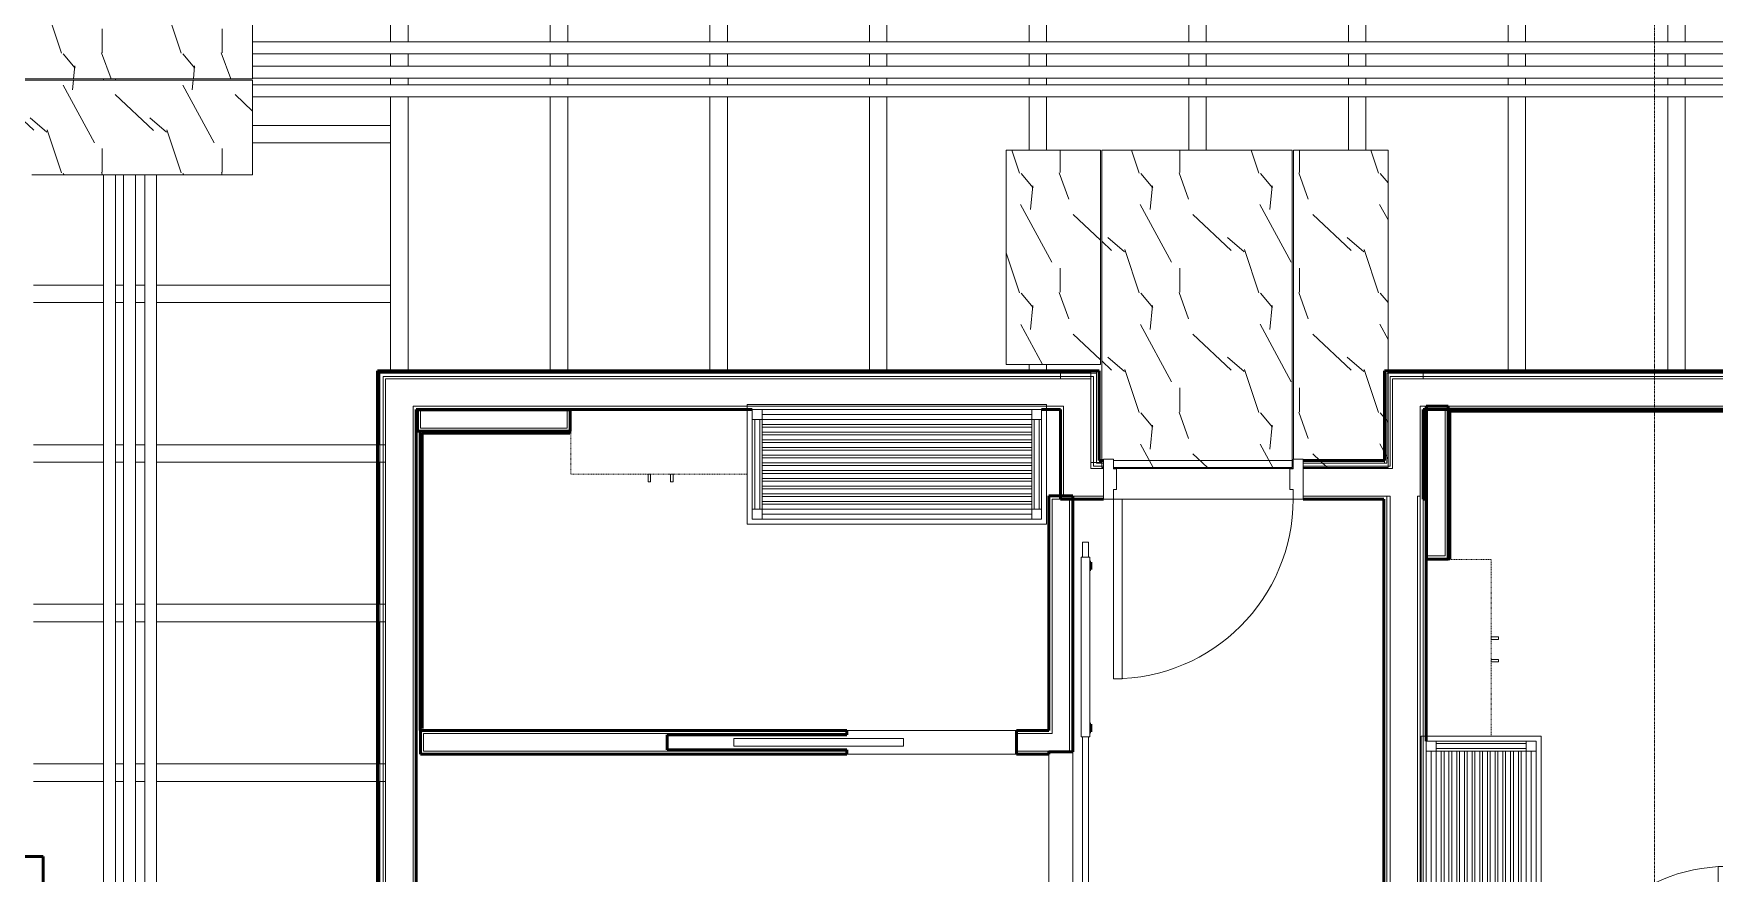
# Model space of a CAD drawing. Header units: inches. Extents: x -4235 to -464, y 9767 to 12359.
# Drawn here: x -3479.2 to -3142.3, y 11547.6 to 11716 of the extents above; entities that cross this region are included whole.
import ezdxf

# ---------------------------------------------------------------- set-up
doc = ezdxf.new("R2010")
doc.units = ezdxf.units.IN
doc.header["$MEASUREMENT"] = 0
doc.linetypes.add('Dash', pattern=[0.25, 0.125, -0.125])
doc.linetypes.add('Grid Line 1_2_', pattern=[0.875, 0.5, -0.125, 0.125, -0.125])
for name, color, linetype, lineweight in [('0-1', 7, 'Continuous', 5), ('0-2', 10, 'Continuous', 9), ('A-CLNG-1', 254, 'Continuous', 9), ('A-CLNG-2', 10, 'Continuous', 9), ('A-CLNG-PATT-1', 253, 'Continuous', 13), ('A-DOOR-1', 10, 'Continuous', 9), ('A-DOOR-2', 50, 'Continuous', 20), ('A-DOOR-4', 7, 'Continuous', 50), ('A-DOOR-FRAM-1', 10, 'Continuous', 9), ('A-DOOR-FRAM-3', 50, 'Continuous', 20), ('A-FLOR-3', 192, 'Continuous', 9), ('A-WALL-1', 7, 'Continuous', 50), ('A-WALL-2', 250, 'Continuous', 13), ('A-WALL-3', 10, 'Continuous', 9), ('A-WALL-4', 254, 'Continuous', 9), ('I-WALL-1', 7, 'Continuous', 50), ('I-WALL-2', 10, 'Continuous', 9), ('I-WALL-3', 254, 'Continuous', 9), ('P-PIPE-1', 10, 'Continuous', 9), ('Q-CASE-1', 254, 'Continuous', 9), ('Q-CASE-2', 10, 'Continuous', 9), ('Q-CASE-3', 254, 'Dash', 9), ('Q-CASE-4', 10, 'Dash', 9), ('S-BEAM', 12, 'Continuous', 9), ('S-GRID-1', 1, 'Grid Line 1_2_', 9)]:
    doc.layers.add(name, color=color, linetype=linetype, lineweight=lineweight)
pattern_1 = [(108.435, (6.24, 0), (-23.9995167, 47.999875), [9.107, -66.787]), (139.399, (3.36, 8.64), (-144.0005735, 119.9994401), [4.425, -216.844]), (136.848, (24, 11.52), (-360.00235884, 335.99803914), [10.527, -515.834]), (109.983, (16.32, 18.72), (-71.99926767, 192.0004429), [5.618, -275.295]), (90, (14.4, 0), (-24, 24), [4.8, -19.2]), (118.443, (14.4, 4.8), (168.000806133, -311.999948405), [13.101, -641.971]), (84.289, (8.16, 16.32), (-24.00143285, -215.9997167), [4.824, -236.373]), (129.806, (8.64, 21.12), (96.0006462, -119.9991583), [3.749, -183.697])]

# ---------------------------------------------------------------- blocks, each defined once
blk = doc.blocks.new('SWING - SINGLE - FLUSH - 2-10 x 6-8 - PRIVACY-3199407-BACKGROUND - RCP - 2ND FLOOR')
at = {"layer": 'A-DOOR-1'}
blk.add_arc((17, 2.37), 34.07, 93.3657, 180, dxfattribs=at)
at = {"layer": 'A-DOOR-2'}
for p, q in [((15, 2.37), (15, 36.38)), ((17, 36.38), (15, 36.38)), ((17, 2.37), (17, 36.38)), ((17, 2.37), (15, 2.37))]:
    blk.add_line(p, q, dxfattribs=at)
at = {"layer": 'A-DOOR-FRAM-1'}
for p, q in [((-17, 3.37), (-20, 3.37)), ((-20, 2.37), (-20, 3.37)), ((17, 3.37), (-17, 3.37)), ((-17, 2.37), (-17, 3.37)), ((20, 3.37), (17, 3.37)), ((17, 2.37), (17, 3.37)), ((20, 2.37), (20, 3.37)), ((-20, 2.37), (-17, 2.37)), ((-17, 2.37), (17, 2.37)), ((17, 2.37), (20, 2.37)), ((-17, -2.38), (-20, -2.38)), ((-20, -2.38), (-20, -3.38)), ((17, -2.38), (-17, -2.38)), ((-17, -2.38), (-17, -3.38)), ((20, -2.38), (17, -2.38)), ((17, -2.38), (17, -3.38)), ((20, -2.38), (20, -3.38)), ((-20, -3.38), (-17, -3.38)), ((-17, -3.38), (17, -3.38)), ((17, -3.38), (20, -3.38))]:
    blk.add_line(p, q, dxfattribs=at)
blk = doc.blocks.new('Bath Vanity - Bath Vanity 60_-V78-BACKGROUND - RCP - 2ND FLOOR')
at = {"layer": 'Q-CASE-1'}
for p, q in [((-29.26, 0), (-29.26, 1)), ((30.74, 1), (30.74, 0)), ((30.74, 0), (-29.26, 0))]:
    blk.add_line(p, q, dxfattribs=at)
at = {"layer": 'Q-CASE-2'}
for p, q in [((-29.26, 1), (-29.26, 24)), ((-29.26, 24), (30.74, 24)), ((30.74, 24), (30.74, 1)), ((-28.26, 21), (-28.26, 23)), ((-28.26, 23), (-26.26, 23)), ((-28.26, 21), (-28.26, 3)), ((-26.26, 21), (-28.26, 21)), ((-27.76, 21), (-27.76, 3)), ((-26.76, 21), (-26.76, 3)), ((-26.26, 23), (27.74, 23)), ((-26.26, 23), (-26.26, 21)), ((-26.26, 22), (27.74, 22)), ((27.74, 21), (-26.26, 21)), ((-26.26, 21), (-26.26, 3)), ((27.74, 21), (27.74, 23)), ((27.74, 23), (29.74, 23)), ((27.74, 21), (27.74, 3)), ((29.74, 21), (27.74, 21)), ((28.24, 21), (28.24, 3)), ((29.24, 21), (29.24, 3)), ((29.74, 23), (29.74, 21)), ((29.74, 21), (29.74, 3)), ((-26.26, 20), (27.74, 20)), ((27.74, 19.45), (-26.26, 19.45)), ((-26.26, 18.45), (27.74, 18.45)), ((27.74, 17.91), (-26.26, 17.91)), ((-26.26, 16.91), (27.74, 16.91)), ((27.74, 16.36), (-26.26, 16.36)), ((-26.26, 15.36), (27.74, 15.36)), ((27.74, 14.82), (-26.26, 14.82)), ((-26.26, 13.82), (27.74, 13.82)), ((27.74, 13.27), (-26.26, 13.27)), ((-26.26, 12.27), (27.74, 12.27)), ((27.74, 11.73), (-26.26, 11.73)), ((-26.26, 10.73), (27.74, 10.73)), ((27.74, 10.18), (-26.26, 10.18)), ((-26.26, 9.18), (27.74, 9.18)), ((27.74, 8.64), (-26.26, 8.64)), ((-26.26, 7.64), (27.74, 7.64)), ((27.74, 7.09), (-26.26, 7.09)), ((-26.26, 6.09), (27.74, 6.09)), ((27.74, 5.55), (-26.26, 5.55)), ((-26.26, 4.55), (27.74, 4.55)), ((27.74, 4), (-26.26, 4)), ((-28.26, 1), (-28.26, 3)), ((-28.26, 3), (-26.26, 3)), ((-26.26, 1), (-28.26, 1)), ((-26.26, 3), (27.74, 3)), ((-26.26, 3), (-26.26, 1)), ((-26.26, 2), (27.74, 2)), ((-26.26, 1), (27.74, 1)), ((27.74, 1), (27.74, 3)), ((27.74, 3), (29.74, 3)), ((29.74, 1), (27.74, 1)), ((29.74, 3), (29.74, 1))]:
    blk.add_line(p, q, dxfattribs=at)
blk = doc.blocks.new('300 Series Wall Hung Cabinet_326 - 36_-V88-BACKGROUND - RCP - 2ND FLOOR')
at = {"layer": 'Q-CASE-2'}
for p, q in [((-2.01, 14.69), (-2.5, 14.69)), ((-2.5, 14.69), (-2.5, 13.19)), ((-2.01, 13.19), (-2.01, 14.69)), ((2.49, 14.69), (2, 14.69)), ((2, 14.69), (2, 13.19)), ((2.49, 13.19), (2.49, 14.69)), ((-2.5, 13.19), (-2.01, 13.19)), ((2, 13.19), (2.49, 13.19))]:
    blk.add_line(p, q, dxfattribs=at)
at = {"layer": 'Q-CASE-3'}
blk.add_line((17.37, 0.19), (-18, 0.19), dxfattribs=at)
at = {"layer": 'Q-CASE-4'}
for p, q in [((-18, 0.19), (-18, 13.19)), ((-18, 13.19), (17.37, 13.19))]:
    blk.add_line(p, q, dxfattribs=at)
blk = doc.blocks.new('POCKET - FLUSH - 2-10 x 6-8-2882529-BACKGROUND - RCP - 2ND FLOOR')
at = {"layer": 'A-DOOR-2'}
for p, q in [((-39.67, 0.75), (-39.67, -0.75)), ((-5.67, 0.75), (-39.67, 0.75)), ((-5.67, -0.75), (-5.67, 0.75)), ((-39.67, -0.75), (-5.67, -0.75))]:
    blk.add_line(p, q, dxfattribs=at)
blk = doc.blocks.new('BARN - FLUSH - 3-0 x 7-0 BARN DOOR-2961665-BACKGROUND - RCP - 2ND FLOOR')
at = {"layer": 'A-DOOR-1'}
for p, q in [((-57, 5.57), (-60, 5.57)), ((-60, 5.57), (-60, 4.95)), ((-60, 4.95), (-60, 4.32)), ((-60, 4.32), (-57, 4.32)), ((-57, 4.07), (-57, 5.82)), ((-57, 5.82), (-21, 5.82)), ((-21, 4.07), (-57, 4.07)), ((-21, 5.82), (-21, 4.07)), ((21, 5.57), (-21, 5.57)), ((-21, 4.32), (21, 4.32)), ((21, 4.95), (21, 5.57)), ((21, 4.32), (21, 4.95))]:
    blk.add_line(p, q, dxfattribs=at)
at = {"layer": 'A-DOOR-4'}
for p, q in [((-56, 6), (-56, 5.82)), ((-54.5, 6), (-56, 6)), ((-54.5, 5.82), (-54.5, 6)), ((-23.5, 6), (-23.5, 5.82)), ((-22, 6), (-23.5, 6)), ((-22, 5.82), (-22, 6))]:
    blk.add_line(p, q, dxfattribs=at)
blk = doc.blocks.new('Bath Vanity - Bath Vanity 60_-V79-BACKGROUND - RCP - 2ND FLOOR')
at = {"layer": 'Q-CASE-1'}
for p, q in [((-29.26, -1), (-29.26, 0)), ((-29.26, 0), (30.74, 0)), ((30.74, 0), (30.74, -1))]:
    blk.add_line(p, q, dxfattribs=at)
at = {"layer": 'Q-CASE-2'}
for p, q in [((-29.26, -24), (-29.26, -1)), ((-28.26, -3), (-28.26, -1)), ((-28.26, -1), (-26.26, -1)), ((-28.26, -3), (-28.26, -21)), ((-26.26, -3), (-28.26, -3)), ((-27.76, -3), (-27.76, -21)), ((-26.76, -3), (-26.76, -21)), ((27.74, -1), (-26.26, -1)), ((-26.26, -1), (-26.26, -3)), ((27.74, -2), (-26.26, -2)), ((27.74, -3), (-26.26, -3)), ((-26.26, -3), (-26.26, -21)), ((27.74, -3), (27.74, -1)), ((27.74, -1), (29.74, -1)), ((27.74, -3), (27.74, -21)), ((29.74, -3), (27.74, -3)), ((28.24, -3), (28.24, -21)), ((29.24, -3), (29.24, -21)), ((29.74, -1), (29.74, -3)), ((29.74, -3), (29.74, -21)), ((30.74, -1), (30.74, -24)), ((-26.26, -4), (27.74, -4)), ((27.74, -4.55), (-26.26, -4.55)), ((-26.26, -5.55), (27.74, -5.55)), ((27.74, -6.09), (-26.26, -6.09)), ((-26.26, -7.09), (27.74, -7.09)), ((27.74, -7.64), (-26.26, -7.64)), ((-26.26, -8.64), (27.74, -8.64)), ((27.74, -9.18), (-26.26, -9.18)), ((-26.26, -10.18), (27.74, -10.18)), ((27.74, -10.73), (-26.26, -10.73)), ((-26.26, -11.73), (27.74, -11.73)), ((27.74, -12.27), (-26.26, -12.27)), ((-26.26, -13.27), (27.74, -13.27)), ((27.74, -13.82), (-26.26, -13.82)), ((-26.26, -14.82), (27.74, -14.82)), ((27.74, -15.36), (-26.26, -15.36)), ((-26.26, -16.36), (27.74, -16.36)), ((27.74, -16.91), (-26.26, -16.91)), ((-26.26, -17.91), (27.74, -17.91)), ((27.74, -18.45), (-26.26, -18.45)), ((-26.26, -19.45), (27.74, -19.45)), ((27.74, -20), (-26.26, -20)), ((-28.26, -23), (-28.26, -21)), ((-28.26, -21), (-26.26, -21)), ((-26.26, -23), (-28.26, -23)), ((-26.26, -21), (27.74, -21)), ((-26.26, -21), (-26.26, -23)), ((27.74, -22), (-26.26, -22)), ((27.74, -23), (-26.26, -23)), ((27.74, -23), (27.74, -21)), ((27.74, -21), (29.74, -21)), ((29.74, -23), (27.74, -23)), ((29.74, -21), (29.74, -23)), ((30.74, -24), (-29.26, -24))]:
    blk.add_line(p, q, dxfattribs=at)
blk = doc.blocks.new('300 Series Wall Hung Cabinet_326 - 36_-V89-BACKGROUND - RCP - 2ND FLOOR')
at = {"layer": 'Q-CASE-2'}
for p, q in [((-2.01, -13.19), (-2.5, -13.19)), ((-2.5, -13.19), (-2.5, -14.69)), ((-2.01, -14.69), (-2.01, -13.19)), ((2.49, -13.19), (2, -13.19)), ((2, -13.19), (2, -14.69)), ((2.49, -14.69), (2.49, -13.19)), ((-2.5, -14.69), (-2.01, -14.69)), ((2, -14.69), (2.49, -14.69))]:
    blk.add_line(p, q, dxfattribs=at)
at = {"layer": 'Q-CASE-3'}
blk.add_line((17.37, -0.19), (-18, -0.19), dxfattribs=at)
at = {"layer": 'Q-CASE-4'}
for p, q in [((-18, -0.19), (-18, -13.19)), ((-18, -13.19), (17.37, -13.19))]:
    blk.add_line(p, q, dxfattribs=at)
blk = doc.blocks.new('CTR - 1st Phase - Unit Layouts_rvt-1-BACKGROUND - RCP - 2ND FLOOR')
at = {"layer": 'A-WALL-1'}
for p, q in [((-3402.3, 11640.61), (-3371.67, 11640.61)), ((-3402.3, 11640.36), (-3402.3, 11640.61)), ((-3402.3, 11636.86), (-3402.3, 11640.36)), ((-3371.67, 11640.61), (-3371.67, 11640.36)), ((-3371.67, 11640.36), (-3371.67, 11636.86)), ((-3200.07, 11610.61), (-3200.07, 11641.24)), ((-3200.07, 11641.24), (-3199.82, 11641.24)), ((-3199.82, 11641.24), (-3196.32, 11641.24)), ((-3196.32, 11641.24), (-3195.7, 11641.24)), ((-3195.7, 11641.24), (-3195.7, 11610.61)), ((-3195.7, 11640.65), (-3135.7, 11640.65)), ((-3195.7, 11640.27), (-3195.7, 11640.65)), ((-3195.7, 11610.65), (-3195.7, 11640.27)), ((-3136.07, 11640.27), (-3195.32, 11640.27)), ((-3195.32, 11640.27), (-3195.32, 11610.65)), ((-3402.3, 11636.24), (-3402.3, 11636.86)), ((-3371.67, 11636.86), (-3371.67, 11636.24)), ((-3371.67, 11636.24), (-3402.3, 11636.24)), ((-3401.71, 11576.24), (-3401.71, 11636.24)), ((-3401.71, 11636.24), (-3401.33, 11636.24)), ((-3401.33, 11636.24), (-3371.71, 11636.24)), ((-3401.33, 11635.86), (-3401.33, 11576.61)), ((-3371.71, 11635.86), (-3401.33, 11635.86)), ((-3371.71, 11636.24), (-3371.71, 11635.86)), ((-3275.7, 11576.24), (-3275.7, 11623.26)), ((-3275.7, 11623.26), (-3275.07, 11623.26)), ((-3275.07, 11623.26), (-3271.57, 11623.26)), ((-3271.57, 11623.26), (-3270.95, 11623.26)), ((-3270.95, 11623.26), (-3270.95, 11571.99)), ((-3199.82, 11610.61), (-3200.07, 11610.61)), ((-3196.32, 11610.61), (-3199.82, 11610.61)), ((-3195.7, 11610.61), (-3196.32, 11610.61)), ((-3195.32, 11610.65), (-3195.7, 11610.65)), ((-3401.33, 11576.24), (-3401.71, 11576.24)), ((-3401.67, 11576.24), (-3316.22, 11576.24)), ((-3401.67, 11575.61), (-3401.67, 11576.24)), ((-3316.22, 11576.24), (-3316.22, 11575.36)), ((-3282.22, 11576.24), (-3275.7, 11576.24)), ((-3282.22, 11571.49), (-3282.22, 11576.24)), ((-3401.67, 11572.11), (-3401.67, 11575.61)), ((-3316.22, 11575.36), (-3352.22, 11575.36)), ((-3352.22, 11575.36), (-3352.22, 11572.36)), ((-3401.67, 11571.49), (-3401.67, 11572.11)), ((-3316.22, 11571.49), (-3401.67, 11571.49)), ((-3352.22, 11572.36), (-3316.22, 11572.36)), ((-3316.22, 11572.36), (-3316.22, 11571.49)), ((-3275.7, 11571.49), (-3282.22, 11571.49)), ((-3270.95, 11571.99), (-3275.7, 11571.99)), ((-3275.7, 11571.99), (-3275.7, 11571.49))]:
    blk.add_line(p, q, dxfattribs=at)
at = {"layer": 'A-WALL-2'}
for p, q in [((-3401.67, 11640.36), (-3402.3, 11640.36)), ((-3401.67, 11640.36), (-3402.3, 11640.36)), ((-3372.3, 11640.36), (-3401.67, 11640.36)), ((-3401.67, 11636.86), (-3401.67, 11640.36)), ((-3371.67, 11640.36), (-3372.3, 11640.36)), ((-3372.3, 11640.36), (-3372.3, 11636.86)), ((-3371.67, 11640.36), (-3372.3, 11640.36)), ((-3199.82, 11641.24), (-3199.82, 11640.61)), ((-3199.82, 11640.61), (-3199.82, 11641.24)), ((-3199.82, 11640.61), (-3196.32, 11640.61)), ((-3199.82, 11611.24), (-3199.82, 11640.61)), ((-3196.32, 11611.24), (-3196.32, 11640.61)), ((-3372.3, 11636.86), (-3401.67, 11636.86)), ((-3275.07, 11622.64), (-3271.57, 11622.64)), ((-3275.07, 11622.64), (-3275.07, 11575.61)), ((-3271.57, 11622.64), (-3271.57, 11571.99)), ((-3199.82, 11611.24), (-3199.82, 11610.61)), ((-3196.32, 11611.24), (-3199.82, 11611.24)), ((-3199.82, 11610.61), (-3199.82, 11611.24)), ((-3316.22, 11575.61), (-3401.05, 11575.61)), ((-3401.05, 11572.11), (-3401.05, 11575.61)), ((-3275.7, 11575.61), (-3282.22, 11575.61)), ((-3275.7, 11575.61), (-3275.07, 11575.61)), ((-3316.22, 11572.11), (-3401.05, 11572.11)), ((-3275.7, 11572.11), (-3282.22, 11572.11)), ((-3275.7, 11572.11), (-3275.07, 11572.11)), ((-3275.07, 11572.11), (-3275.07, 11571.99))]:
    blk.add_line(p, q, dxfattribs=at)
at = {"layer": 'A-WALL-3'}
for p, q in [((-3282.22, 11576.24), (-3316.22, 11576.24)), ((-3316.22, 11571.49), (-3282.22, 11571.49)), ((-3275.7, 11571.49), (-3275.7, 11535.99)), ((-3270.95, 11535.99), (-3270.95, 11571.99))]:
    blk.add_line(p, q, dxfattribs=at)
at = {"layer": 'A-WALL-4'}
for p, q in [((-3316.22, 11575.36), (-3316.22, 11576.24)), ((-3282.22, 11576.24), (-3282.22, 11571.49)), ((-3352.22, 11572.36), (-3352.22, 11575.36)), ((-3352.22, 11575.36), (-3316.22, 11575.36)), ((-3316.22, 11572.36), (-3352.22, 11572.36)), ((-3316.22, 11571.49), (-3316.22, 11572.36)), ((-3275.7, 11571.99), (-3275.7, 11571.49)), ((-3275.7, 11571.99), (-3270.95, 11571.99))]:
    blk.add_line(p, q, dxfattribs=at)
at = {"layer": '0-2'}
for name, p in [('300 Series Wall Hung Cabinet_326 - 36_-V89-BACKGROUND - RCP - 2ND FLOOR', (-3353.55, 11640.8)), ('Bath Vanity - Bath Vanity 60_-V79-BACKGROUND - RCP - 2ND FLOOR', (-3306.91, 11641.61)), ('POCKET - FLUSH - 2-10 x 6-8-2882529-BACKGROUND - RCP - 2ND FLOOR', (-3299.22, 11573.86)), ('SWING - SINGLE - FLUSH - 2-10 x 6-8 - PRIVACY-3199407-BACKGROUND - RCP - 2ND FLOOR', (-3156.57, 11512.56))]:
    blk.add_blockref(name, p, dxfattribs=at)
for name, p, rotation in [('BARN - FLUSH - 3-0 x 7-0 BARN DOOR-2961665-BACKGROUND - RCP - 2ND FLOOR', (-3273.32, 11553.99), 269.9999999999983), ('300 Series Wall Hung Cabinet_326 - 36_-V88-BACKGROUND - RCP - 2ND FLOOR', (-3200.26, 11592.49), 269.9999999999998), ('Bath Vanity - Bath Vanity 60_-V78-BACKGROUND - RCP - 2ND FLOOR', (-3201.07, 11545.85), 270.0000000001745)]:
    blk.add_blockref(name, p, dxfattribs=dict(at, rotation=rotation))
blk = doc.blocks.new('HOLLOW METAL - UNIT DOOR-2191979-BACKGROUND - RCP - 2ND FLOOR')
at = {"layer": 'A-DOOR-1'}
blk.add_arc((18, 4.125), 36, 90, 180, dxfattribs=at)
at = {"layer": 'A-DOOR-2'}
for p, q in [((18, 40.125), (16.25, 40.125)), ((16.25, 40.125), (16.25, 4.125)), ((18, 4.125), (18, 40.125)), ((16.25, 4.125), (18, 4.125))]:
    blk.add_line(p, q, dxfattribs=at)
at = {"layer": 'A-DOOR-FRAM-3'}
for p, q in [((-18, 4.125), (-20, 4.125)), ((-20, 4.125), (-20, -3.875)), ((-18, 2.1875), (-18, 4.125)), ((18, 4.125), (18, 2.1875)), ((20, 4.125), (18, 4.125)), ((20, -3.875), (20, 4.125)), ((-17.375, 2.1875), (-18, 2.1875)), ((-17.375, -1.9375), (-17.375, 2.1875)), ((18, 2.1875), (17.375, 2.1875)), ((17.375, 2.1875), (17.375, -1.9375)), ((-18, -3.875), (-18, -1.9375)), ((-18, -1.9375), (-17.375, -1.9375)), ((17.375, -1.9375), (18, -1.9375)), ((18, -1.9375), (18, -3.875)), ((-20, -3.875), (-18, -3.875)), ((18, -3.875), (20, -3.875))]:
    blk.add_line(p, q, dxfattribs=at)
blk = doc.blocks.new('CTR - 1st Phase - Common Walls_rvt-1-BACKGROUND - RCP - 2ND FLOOR')
at = {"layer": 'A-CLNG-PATT-1'}
h = blk.add_hatch(dxfattribs=at)
h.set_pattern_fill('FP_3', color=256, style=0, pattern_type=2)
h.set_pattern_definition(pattern_1)
h.paths.add_polyline_path([(-3480.67, 11687.66), (-3435.32, 11687.66), (-3435.32, 11706.61), (-3497.3, 11706.61), (-3497.3, 11704.69), (-3498.93, 11704.69), (-3498.93, 11687.66), (-3486.3, 11687.66)], flags=0)
h.paths.add_polyline_path([(-3444.25, 11706.86), (-3435.32, 11706.86), (-3435.32, 11745.01), (-3498.93, 11745.01), (-3498.93, 11744.69), (-3497.3, 11744.69), (-3497.3, 11742.69), (-3498.93, 11742.69), (-3498.93, 11706.86), (-3458.27, 11706.86)], flags=0)
h.paths.add_polyline_path([(-3478.3, 11745.26), (-3435.32, 11745.26), (-3435.32, 11747.44), (-3455.52, 11747.44), (-3455.52, 11745.56), (-3457.52, 11745.56), (-3457.52, 11747.44), (-3478.3, 11747.44), (-3478.3, 11745.81)], flags=0)
h = blk.add_hatch(dxfattribs=at)
h.set_pattern_fill('FP_3', color=256, style=0, pattern_type=2)
h.set_pattern_definition(pattern_1)
h.paths.add_polyline_path([(-3208.45, 11628.98), (-3207.74, 11628.98), (-3207.74, 11692.59), (-3226.69, 11692.59), (-3226.69, 11630.61), (-3224.77, 11630.61), (-3224.77, 11628.98), (-3208.66, 11628.98)], flags=0)
h.paths.add_polyline_path([(-3262.77, 11628.98), (-3226.94, 11628.98), (-3226.94, 11692.59), (-3265.09, 11692.59), (-3265.09, 11628.98), (-3264.77, 11628.98), (-3264.77, 11630.61), (-3262.77, 11630.61), (-3262.77, 11630.36)], flags=0)
h.paths.add_polyline_path([(-3265.34, 11649.61), (-3265.34, 11692.59), (-3284.29, 11692.59), (-3284.29, 11649.61), (-3276.07, 11649.61)], flags=0)
at = {"layer": 'A-CLNG-1'}
for p, q in [((-3207.74, 11648.36), (-3207.74, 11628.98)), ((-3265.09, 11628.98), (-3265.09, 11630.36)), ((-3226.94, 11630.36), (-3226.94, 11628.98)), ((-3264.77, 11628.98), (-3265.09, 11628.98)), ((-3226.94, 11628.98), (-3262.77, 11628.98)), ((-3207.74, 11628.98), (-3224.77, 11628.98))]:
    blk.add_line(p, q, dxfattribs=at)
at = {"layer": 'A-CLNG-2'}
for p, q in [((-3435.32, 11745.01), (-3435.32, 11706.86)), ((-3435.32, 11706.86), (-3497.55, 11706.86)), ((-3497.3, 11706.61), (-3435.32, 11706.61)), ((-3435.32, 11706.61), (-3435.32, 11687.66)), ((-3284.29, 11649.61), (-3284.29, 11692.59)), ((-3284.29, 11692.59), (-3265.34, 11692.59)), ((-3265.34, 11692.59), (-3265.34, 11649.61)), ((-3265.09, 11630.36), (-3265.09, 11692.59)), ((-3265.09, 11692.59), (-3226.94, 11692.59)), ((-3226.94, 11692.59), (-3226.94, 11630.36)), ((-3226.69, 11630.61), (-3226.69, 11692.59)), ((-3226.69, 11692.59), (-3207.74, 11692.59)), ((-3207.74, 11692.59), (-3207.74, 11648.36)), ((-3435.32, 11687.66), (-3479.55, 11687.66)), ((-3265.34, 11649.61), (-3284.29, 11649.61))]:
    blk.add_line(p, q, dxfattribs=at)
at = {"layer": 'A-WALL-2'}
for p, q in [((-3409.8, 11255.36), (-3409.8, 11647.86)), ((-3409.17, 11647.86), (-3409.8, 11647.86)), ((-3402.55, 11647.86), (-3409.17, 11647.86)), ((-3409.17, 11255.36), (-3409.17, 11647.24)), ((-3408.67, 11647.24), (-3409.17, 11647.24)), ((-3402.55, 11647.24), (-3408.67, 11647.24)), ((-3408.67, 11255.36), (-3408.67, 11646.74)), ((-3403.17, 11646.74), (-3408.67, 11646.74)), ((-3402.55, 11646.74), (-3403.17, 11646.74)), ((-3402.55, 11647.86), (-3273.42, 11647.86)), ((-3402.55, 11647.24), (-3273.42, 11647.24)), ((-3402.55, 11646.74), (-3273.42, 11646.74)), ((-3266.8, 11647.86), (-3273.42, 11647.86)), ((-3267.3, 11647.24), (-3273.42, 11647.24)), ((-3272.8, 11646.74), (-3273.42, 11646.74)), ((-3267.3, 11646.74), (-3272.8, 11646.74)), ((-3266.8, 11647.24), (-3267.3, 11647.24)), ((-3267.3, 11646.74), (-3267.3, 11628.74)), ((-3266.17, 11647.86), (-3266.8, 11647.86)), ((-3266.8, 11647.24), (-3266.8, 11629.24)), ((-3266.17, 11647.86), (-3266.17, 11648.36)), ((-3266.17, 11648.36), (-3266.17, 11647.86)), ((-3266.17, 11647.86), (-3266.17, 11629.86)), ((-3207.32, 11647.86), (-3207.95, 11647.86)), ((-3207.95, 11629.86), (-3207.95, 11647.86)), ((-3200.7, 11647.86), (-3207.32, 11647.86)), ((-3206.82, 11647.24), (-3207.32, 11647.24)), ((-3207.32, 11629.24), (-3207.32, 11647.24)), ((-3200.7, 11647.24), (-3206.82, 11647.24)), ((-3201.32, 11646.74), (-3206.82, 11646.74)), ((-3206.82, 11628.74), (-3206.82, 11646.74)), ((-3200.7, 11646.74), (-3201.32, 11646.74)), ((-3200.7, 11647.86), (-3091.5, 11647.86)), ((-3200.7, 11647.24), (-3091.5, 11647.24)), ((-3200.7, 11646.74), (-3091.5, 11646.74)), ((-3403.17, 11255.36), (-3403.17, 11641.24)), ((-3402.55, 11641.24), (-3403.17, 11641.24)), ((-3402.55, 11641.24), (-3273.42, 11641.24)), ((-3272.8, 11641.24), (-3273.42, 11641.24)), ((-3272.8, 11641.24), (-3272.8, 11623.24)), ((-3200.7, 11641.24), (-3201.32, 11641.24)), ((-3201.32, 11623.24), (-3201.32, 11641.24)), ((-3200.7, 11641.24), (-3091.5, 11641.24)), ((-3266.17, 11629.86), (-3265.67, 11629.86)), ((-3264.77, 11629.86), (-3265.67, 11629.86)), ((-3208.45, 11629.86), (-3224.77, 11629.86)), ((-3208.45, 11630.36), (-3208.45, 11629.86)), ((-3208.45, 11629.86), (-3207.95, 11629.86)), ((-3267.3, 11628.74), (-3266.8, 11628.74)), ((-3266.8, 11629.24), (-3266.17, 11629.24)), ((-3266.8, 11628.74), (-3265.67, 11628.74)), ((-3266.17, 11629.24), (-3265.67, 11629.24)), ((-3264.77, 11629.24), (-3265.67, 11629.24)), ((-3264.77, 11628.74), (-3265.67, 11628.74)), ((-3208.45, 11629.24), (-3224.77, 11629.24)), ((-3208.45, 11628.74), (-3224.77, 11628.74)), ((-3208.45, 11629.24), (-3207.95, 11629.24)), ((-3208.45, 11628.74), (-3207.32, 11628.74)), ((-3207.95, 11629.24), (-3207.32, 11629.24)), ((-3207.32, 11628.74), (-3206.82, 11628.74)), ((-3272.8, 11623.24), (-3267.3, 11623.24)), ((-3267.3, 11623.24), (-3265.67, 11623.24)), ((-3264.77, 11623.24), (-3265.67, 11623.24)), ((-3208.45, 11623.24), (-3224.77, 11623.24)), ((-3208.45, 11623.24), (-3207.95, 11623.24)), ((-3207.95, 11623.24), (-3207.95, 11622.61)), ((-3207.32, 11623.24), (-3207.95, 11623.24)), ((-3207.32, 11623.24), (-3207.32, 11622.61)), ((-3201.32, 11623.24), (-3201.82, 11623.24)), ((-3201.82, 11623.24), (-3201.82, 11622.61)), ((-3201.32, 11623.24), (-3201.32, 11622.61)), ((-3207.95, 11622.61), (-3207.95, 11255.64)), ((-3207.32, 11622.61), (-3207.32, 11255.64)), ((-3201.82, 11622.61), (-3201.82, 11255.64)), ((-3201.32, 11622.61), (-3201.32, 11255.64)), ((-3200.7, 11622.61), (-3200.7, 11255.64))]:
    blk.add_line(p, q, dxfattribs=at)
at = {"layer": 'I-WALL-1'}
for p, q in [((-3410.3, 11255.36), (-3410.3, 11648.36)), ((-3410.3, 11648.36), (-3409.8, 11648.36)), ((-3409.8, 11648.36), (-3402.55, 11648.36)), ((-3402.55, 11648.36), (-3273.42, 11648.36)), ((-3273.42, 11648.36), (-3266.17, 11648.36)), ((-3266.17, 11648.36), (-3265.67, 11648.36)), ((-3265.67, 11648.36), (-3265.67, 11630.36)), ((-3208.45, 11630.36), (-3208.45, 11648.36)), ((-3208.45, 11648.36), (-3207.95, 11648.36)), ((-3207.95, 11648.36), (-3200.7, 11648.36)), ((-3200.7, 11648.36), (-3091.5, 11648.36)), ((-3402.55, 11640.61), (-3402.55, 11255.36)), ((-3335.17, 11640.61), (-3402.55, 11640.61)), ((-3273.42, 11640.61), (-3277.17, 11640.61)), ((-3273.42, 11622.61), (-3273.42, 11640.61)), ((-3091.5, 11640.61), (-3200.7, 11640.61)), ((-3200.7, 11640.61), (-3200.7, 11622.61)), ((-3265.67, 11630.36), (-3264.77, 11630.36)), ((-3224.77, 11630.36), (-3208.45, 11630.36)), ((-3272.8, 11622.61), (-3273.42, 11622.61)), ((-3265.67, 11622.61), (-3272.8, 11622.61)), ((-3264.77, 11622.61), (-3265.67, 11622.61)), ((-3208.57, 11622.61), (-3224.77, 11622.61)), ((-3208.57, 11255.64), (-3208.57, 11622.61)), ((-3200.7, 11622.61), (-3200.07, 11622.61)), ((-3200.07, 11622.61), (-3200.07, 11574.11))]:
    blk.add_line(p, q, dxfattribs=at)
at = {"layer": 'I-WALL-2'}
for p, q in [((-3284.29, 11648.36), (-3273.42, 11648.36)), ((-3273.42, 11647.99), (-3273.42, 11648.36)), ((-3273.42, 11647.99), (-3273.42, 11648.36)), ((-3266.05, 11648.36), (-3273.42, 11648.36)), ((-3273.42, 11646.74), (-3273.42, 11647.99)), ((-3273.42, 11646.74), (-3273.42, 11647.99)), ((-3200.7, 11648.36), (-3200.7, 11646.74)), ((-3200.7, 11648.36), (-3200.7, 11646.74)), ((-3226.77, 11630.36), (-3262.77, 11630.36)), ((-3224.77, 11630.36), (-3224.77, 11622.61)), ((-3261.02, 11622.61), (-3226.77, 11622.61))]:
    blk.add_line(p, q, dxfattribs=at)
at = {"layer": 'I-WALL-3'}
for p, q in [((-3402.55, 11648.36), (-3410.3, 11648.36)), ((-3410.3, 11256.26), (-3410.3, 11648.36)), ((-3402.55, 11648.36), (-3284.29, 11648.36)), ((-3265.67, 11648.36), (-3266.05, 11648.36)), ((-3265.67, 11648.36), (-3265.67, 11630.36)), ((-3200.7, 11648.36), (-3207.74, 11648.36)), ((-3200.7, 11648.36), (-3091.5, 11648.36)), ((-3265.67, 11630.36), (-3265.09, 11630.36)), ((-3226.94, 11630.36), (-3226.77, 11630.36))]:
    blk.add_line(p, q, dxfattribs=at)
at = {"layer": 'P-PIPE-1'}
for p, q in [((-3435.32, 11714.31), (-2798.23, 11714.31)), ((-2798.23, 11711.93), (-3435.32, 11711.93)), ((-3435.32, 11709.44), (-2798.23, 11709.44)), ((-3465.19, 11706.61), (-3465.19, 11706.86)), ((-3462.81, 11706.86), (-3462.81, 11706.61)), ((-2798.23, 11707.06), (-3435.32, 11707.06)), ((-3435.32, 11705.68), (-2798.23, 11705.68)), ((-2798.23, 11703.3), (-3435.32, 11703.3)), ((-3465.19, 11026.52), (-3465.19, 11687.66)), ((-3462.81, 11687.66), (-3462.81, 11026.52)), ((-3461.19, 11026.52), (-3461.19, 11687.66)), ((-3458.81, 11687.66), (-3458.81, 11026.52)), ((-3456.94, 11026.52), (-3456.94, 11687.66)), ((-3454.57, 11687.66), (-3454.57, 11026.52))]:
    blk.add_line(p, q, dxfattribs=at)
at = {"layer": '0-2', "rotation": 180}
blk.add_blockref('HOLLOW METAL - UNIT DOOR-2191979-BACKGROUND - RCP - 2ND FLOOR', (-3244.77, 11626.74), dxfattribs=at)
blk = doc.blocks.new('CTR - 1st Phase -Stairs _ Elevators_rvt-1-BACKGROUND - RCP - 2ND FLOOR')
at = {"layer": 'A-WALL-1'}
for p, q in [((-3587.32, 11550.99), (-3477.32, 11550.99)), ((-3477.32, 11550.99), (-3477.32, 11542.99))]:
    blk.add_line(p, q, dxfattribs=at)
blk = doc.blocks.new('Dimension Lumber - LVL - 3_5X5_5-2690757-BACKGROUND - RCP - 2ND FLOOR')
at = {"layer": 'S-BEAM'}
for p, q in [((-46.12, 1.75), (-45.91, 1.75)), ((17.72, 1.75), (45.38, 1.75)), ((45.38, -1.75), (45.38, 1.75)), ((-46.12, -1.75), (-45.88, -1.75)), ((17.72, -1.75), (45.38, -1.75))]:
    blk.add_line(p, q, dxfattribs=at)
blk = doc.blocks.new('Dimension Lumber - LVL - 3_5X5_5-2690759-BACKGROUND - RCP - 2ND FLOOR')
at = {"layer": 'S-BEAM'}
for p, q in [((-36.65, 1.75), (-22.61, 1.75)), ((-20.24, 1.75), (-18.61, 1.75)), ((-16.24, 1.75), (-14.37, 1.75)), ((-12, 1.75), (34.9, 1.75)), ((34.9, -1.75), (34.9, 1.75)), ((-36.65, -1.75), (-22.61, -1.75)), ((-20.24, -1.75), (-18.61, -1.75)), ((-16.24, -1.75), (-14.37, -1.75)), ((-12, -1.75), (34.9, -1.75))]:
    blk.add_line(p, q, dxfattribs=at)
blk = doc.blocks.new('Dimension Lumber - LVL - 3_5X5_5-2690760-BACKGROUND - RCP - 2ND FLOOR')
at = {"layer": 'S-BEAM'}
for p, q in [((-35.77, 1.75), (-21.74, 1.75)), ((-19.36, 1.75), (-17.74, 1.75)), ((-15.36, 1.75), (-13.49, 1.75)), ((-11.12, 1.75), (33.15, 1.75)), ((33.15, 1.75), (33.63, 1.75)), ((33.65, 1.75), (34.25, 1.75)), ((34.28, 1.75), (34.76, 1.75)), ((-35.77, -1.75), (-21.74, -1.75)), ((-19.36, -1.75), (-17.74, -1.75)), ((-15.36, -1.75), (-13.49, -1.75)), ((-11.12, -1.75), (33.15, -1.75)), ((33.15, -1.75), (33.63, -1.75)), ((33.65, -1.75), (34.25, -1.75)), ((34.28, -1.75), (34.75, -1.75))]:
    blk.add_line(p, q, dxfattribs=at)
blk = doc.blocks.new('Dimension Lumber - LVL - 3_5X5_5-V195-BACKGROUND - RCP - 2ND FLOOR')
at = {"layer": 'S-BEAM'}
for p, q in [((-35.77, 1.75), (-21.74, 1.75)), ((-19.36, 1.75), (-17.74, 1.75)), ((-15.36, 1.75), (-13.49, 1.75)), ((-11.12, 1.75), (33.15, 1.75)), ((33.15, 1.75), (34.78, 1.75)), ((-35.77, -1.75), (-21.74, -1.75)), ((-19.36, -1.75), (-17.74, -1.75)), ((-15.36, -1.75), (-13.49, -1.75)), ((-11.12, -1.75), (33.15, -1.75)), ((33.15, -1.75), (34.78, -1.75))]:
    blk.add_line(p, q, dxfattribs=at)
blk = doc.blocks.new('Dimension Lumber - LVL - 3_5X5_5-V196-BACKGROUND - RCP - 2ND FLOOR')
at = {"layer": 'S-BEAM'}
for p, q in [((-35.77, 1.75), (-21.73, 1.75)), ((-19.36, 1.75), (-17.73, 1.75)), ((-15.36, 1.75), (-13.49, 1.75)), ((-11.12, 1.75), (33.15, 1.75)), ((33.15, 1.75), (34.78, 1.75)), ((-35.77, -1.75), (-21.73, -1.75)), ((-19.36, -1.75), (-17.73, -1.75)), ((-15.36, -1.75), (-13.49, -1.75)), ((-11.12, -1.75), (33.15, -1.75)), ((33.15, -1.75), (34.78, -1.75))]:
    blk.add_line(p, q, dxfattribs=at)
blk = doc.blocks.new('Dimension Lumber - LVL - 3_5X5_5-V238-BACKGROUND - RCP - 2ND FLOOR')
at = {"layer": 'S-BEAM'}
for p, q in [((-34.76, 1.75), (-34.76, -1.75)), ((-34.76, 1.75), (-34.49, 1.75)), ((-34.49, 1.75), (-31.18, 1.75)), ((-28.81, 1.75), (-26.31, 1.75)), ((-23.94, 1.75), (-22.55, 1.75)), ((-20.18, 1.75), (34.76, 1.75)), ((34.76, -1.75), (34.76, 1.75)), ((-34.76, -1.75), (-34.49, -1.75)), ((-34.49, -1.75), (-31.18, -1.75)), ((-28.81, -1.75), (-26.31, -1.75)), ((-23.94, -1.75), (-22.55, -1.75)), ((-20.18, -1.75), (34.76, -1.75))]:
    blk.add_line(p, q, dxfattribs=at)
blk = doc.blocks.new('Dimension Lumber - LVL - 3_5X5_5-V239-BACKGROUND - RCP - 2ND FLOOR')
at = {"layer": 'S-BEAM'}
for p, q in [((-34.76, 1.75), (-34.76, -1.75)), ((-34.76, 1.75), (-34.49, 1.75)), ((-34.49, 1.75), (-31.18, 1.75)), ((-28.81, 1.75), (-26.31, 1.75)), ((-23.94, 1.75), (-22.55, 1.75)), ((-20.18, 1.75), (34.76, 1.75)), ((34.76, -1.75), (34.76, 1.75)), ((-34.76, -1.75), (-34.49, -1.75)), ((-34.49, -1.75), (-31.18, -1.75)), ((-28.81, -1.75), (-26.31, -1.75)), ((-23.94, -1.75), (-22.55, -1.75)), ((-20.18, -1.75), (34.76, -1.75))]:
    blk.add_line(p, q, dxfattribs=at)
blk = doc.blocks.new('Dimension Lumber - LVL - 3_5X5_5-V240-BACKGROUND - RCP - 2ND FLOOR')
at = {"layer": 'S-BEAM'}
for p, q in [((-34.76, 1.75), (-34.76, -1.75)), ((-34.76, 1.75), (-34.49, 1.75)), ((-34.49, 1.75), (-31.18, 1.75)), ((-28.81, 1.75), (-26.31, 1.75)), ((-23.94, 1.75), (-22.55, 1.75)), ((-20.18, 1.75), (34.76, 1.75)), ((34.76, -1.75), (34.76, 1.75)), ((-34.76, -1.75), (-34.49, -1.75)), ((-34.49, -1.75), (-31.18, -1.75)), ((-28.81, -1.75), (-26.31, -1.75)), ((-23.94, -1.75), (-22.55, -1.75)), ((-20.18, -1.75), (34.76, -1.75))]:
    blk.add_line(p, q, dxfattribs=at)
blk = doc.blocks.new('Dimension Lumber - LVL - 3_5X5_5-V241-BACKGROUND - RCP - 2ND FLOOR')
at = {"layer": 'S-BEAM'}
for p, q in [((-34.76, 1.75), (-34.76, -1.75)), ((-34.73, 1.75), (-34.49, 1.75)), ((-34.49, 1.75), (-31.18, 1.75)), ((-28.81, 1.75), (-26.31, 1.75)), ((-23.94, 1.75), (-22.55, 1.75)), ((-20.18, 1.75), (-9.46, 1.75)), ((33.51, 1.75), (34.51, 1.75)), ((34.51, 1.75), (34.76, 1.75)), ((34.76, -1.75), (34.76, 1.75)), ((-34.72, -1.75), (-34.49, -1.75)), ((-34.49, -1.75), (-31.18, -1.75)), ((-28.81, -1.75), (-26.31, -1.75)), ((-23.94, -1.75), (-22.55, -1.75)), ((-20.18, -1.75), (-9.46, -1.75)), ((33.51, -1.75), (34.51, -1.75)), ((34.51, -1.75), (34.76, -1.75))]:
    blk.add_line(p, q, dxfattribs=at)
blk = doc.blocks.new('Dimension Lumber - LVL - 3_5X5_5-V242-BACKGROUND - RCP - 2ND FLOOR')
at = {"layer": 'S-BEAM'}
for p, q in [((-45.37, 1.75), (-45.37, -1.75)), ((-45.37, 1.75), (-45.1, 1.75)), ((-45.1, 1.75), (-41.79, 1.75)), ((-39.43, 1.75), (-36.92, 1.75)), ((-34.55, 1.75), (-33.16, 1.75)), ((-30.8, 1.75), (-20.07, 1.75)), ((43.53, 1.75), (43.78, 1.75)), ((-45.37, -1.75), (-45.1, -1.75)), ((-45.1, -1.75), (-41.79, -1.75)), ((-39.43, -1.75), (-36.92, -1.75)), ((-34.55, -1.75), (-33.16, -1.75)), ((-30.8, -1.75), (-20.07, -1.75)), ((43.53, -1.75), (43.78, -1.75))]:
    blk.add_line(p, q, dxfattribs=at)
blk = doc.blocks.new('Dimension Lumber - LVL - 3_5X5_5-V243-BACKGROUND - RCP - 2ND FLOOR')
at = {"layer": 'S-BEAM'}
for p, q in [((-45.37, 1.75), (-45.37, -1.75)), ((-45.37, 1.75), (-45.1, 1.75)), ((-45.1, 1.75), (-41.79, 1.75)), ((-39.42, 1.75), (-36.92, 1.75)), ((-34.55, 1.75), (-33.16, 1.75)), ((-30.79, 1.75), (-20.07, 1.75)), ((43.53, 1.75), (43.77, 1.75)), ((-45.37, -1.75), (-45.1, -1.75)), ((-45.1, -1.75), (-41.79, -1.75)), ((-39.42, -1.75), (-36.92, -1.75)), ((-34.55, -1.75), (-33.16, -1.75)), ((-30.79, -1.75), (-20.07, -1.75)), ((43.53, -1.75), (43.77, -1.75))]:
    blk.add_line(p, q, dxfattribs=at)
blk = doc.blocks.new('Dimension Lumber - LVL - 3_5X5_5-V244-BACKGROUND - RCP - 2ND FLOOR')
at = {"layer": 'S-BEAM'}
for p, q in [((-41.9, 1.75), (-20.84, 1.75)), ((-18.47, 1.75), (-15.97, 1.75)), ((-13.6, 1.75), (-12.21, 1.75)), ((-9.84, 1.75), (45.1, 1.75)), ((45.1, 1.75), (45.37, 1.75)), ((45.37, -1.75), (45.37, 1.75)), ((-43.78, -1.75), (-42.15, -1.75)), ((-42.15, -1.75), (-20.84, -1.75)), ((-18.47, -1.75), (-15.97, -1.75)), ((-13.6, -1.75), (-12.21, -1.75)), ((-9.84, -1.75), (45.1, -1.75)), ((45.1, -1.75), (45.37, -1.75))]:
    blk.add_line(p, q, dxfattribs=at)
blk = doc.blocks.new('Dimension Lumber - LVL - 3_5X5_5-V245-BACKGROUND - RCP - 2ND FLOOR')
at = {"layer": 'S-BEAM'}
for p, q in [((-43.78, 1.75), (-42.15, 1.75)), ((-42.15, 1.75), (-20.84, 1.75)), ((-18.47, 1.75), (-15.97, 1.75)), ((-13.6, 1.75), (-12.21, 1.75)), ((-9.84, 1.75), (45.1, 1.75)), ((45.1, 1.75), (45.36, 1.75)), ((45.37, -1.75), (45.37, 1.75)), ((-43.78, -1.75), (-42.15, -1.75)), ((-42.15, -1.75), (-20.84, -1.75)), ((-18.47, -1.75), (-15.97, -1.75)), ((-13.6, -1.75), (-12.21, -1.75)), ((-9.84, -1.75), (45.1, -1.75)), ((45.1, -1.75), (45.37, -1.75))]:
    blk.add_line(p, q, dxfattribs=at)
blk = doc.blocks.new('Dimension Lumber - LVL - 3_5X5_5-V251-BACKGROUND - RCP - 2ND FLOOR')
at = {"layer": 'S-BEAM'}
for p, q in [((-34.76, 1.75), (-34.76, -1.75)), ((-34.76, 1.75), (-34.49, 1.75)), ((-34.49, 1.75), (-31.18, 1.75)), ((-28.81, 1.75), (-26.31, 1.75)), ((-23.94, 1.75), (-22.55, 1.75)), ((-20.18, 1.75), (34.76, 1.75)), ((34.76, -1.75), (34.76, 1.75)), ((-34.76, -1.75), (-34.49, -1.75)), ((-34.49, -1.75), (-31.18, -1.75)), ((-28.81, -1.75), (-26.31, -1.75)), ((-23.94, -1.75), (-22.55, -1.75)), ((-20.18, -1.75), (34.76, -1.75))]:
    blk.add_line(p, q, dxfattribs=at)

msp = doc.modelspace()

# ---------------------------------------------------------------- linework, layer by layer
at = {"layer": 'A-FLOR-3'}
for p, q in [((-3267.3, 11647.99), (-3409.92, 11647.99)), ((-3409.92, 11647.99), (-3409.92, 11633.54)), ((-3408.67, 11256.26), (-3408.67, 11646.74)), ((-3408.67, 11646.74), (-3267.3, 11646.74)), ((-3267.3, 11647.9), (-3267.3, 11647.99)), ((-3267.3, 11646.74), (-3267.3, 11647.86)), ((-3267.3, 11646.74), (-3267.3, 11628.74)), ((-3087.67, 11647.99), (-3207.74, 11647.99)), ((-3206.82, 11628.74), (-3206.82, 11646.74)), ((-3206.82, 11646.74), (-3085.37, 11646.74)), ((-3409.92, 11630.04), (-3409.92, 11601.54)), ((-3266.82, 11629.99), (-3267.3, 11629.99)), ((-3266.18, 11629.99), (-3266.8, 11629.99)), ((-3265.09, 11629.99), (-3266.17, 11629.99)), ((-3226.77, 11629.99), (-3226.94, 11629.99)), ((-3267.3, 11628.74), (-3264.77, 11628.74)), ((-3262.77, 11628.74), (-3226.77, 11628.74)), ((-3224.77, 11628.74), (-3206.82, 11628.74)), ((-3409.92, 11598.04), (-3409.92, 11569.54)), ((-3409.92, 11566.04), (-3409.92, 11537.54)), ((-3477.32, 11550.99), (-3826.6, 11550.99)), ((-3477.32, 11537.54), (-3477.32, 11550.99))]:
    msp.add_line(p, q, dxfattribs=at)
at = {"layer": 'S-GRID-1'}
msp.add_line((-3154.32, 9836.18), (-3154.32, 12309.48), dxfattribs=at)

# ---------------------------------------------------------------- block references
at = {"layer": '0-1'}
for name in ['CTR - 1st Phase - Unit Layouts_rvt-1-BACKGROUND - RCP - 2ND FLOOR', 'CTR - 1st Phase - Common Walls_rvt-1-BACKGROUND - RCP - 2ND FLOOR', 'CTR - 1st Phase -Stairs _ Elevators_rvt-1-BACKGROUND - RCP - 2ND FLOOR']:
    msp.add_blockref(name, (0, 0), dxfattribs=at)
at = {"layer": 'S-BEAM'}
for name, p, rotation in [('Dimension Lumber - LVL - 3_5X5_5-V244-BACKGROUND - RCP - 2ND FLOOR', (-3181.92, 11693.46), 269.9999999999995), ('Dimension Lumber - LVL - 3_5X5_5-V245-BACKGROUND - RCP - 2ND FLOOR', (-3149.92, 11693.46), 269.9999999999995), ('Dimension Lumber - LVL - 3_5X5_5-V251-BACKGROUND - RCP - 2ND FLOOR', (-3405.92, 11683.13), 269.9999999999994), ('Dimension Lumber - LVL - 3_5X5_5-V238-BACKGROUND - RCP - 2ND FLOOR', (-3373.92, 11683.13), 269.9999999999994), ('Dimension Lumber - LVL - 3_5X5_5-V239-BACKGROUND - RCP - 2ND FLOOR', (-3341.92, 11683.13), 269.9999999999994), ('Dimension Lumber - LVL - 3_5X5_5-V240-BACKGROUND - RCP - 2ND FLOOR', (-3309.92, 11683.13), 269.9999999999994), ('Dimension Lumber - LVL - 3_5X5_5-V241-BACKGROUND - RCP - 2ND FLOOR', (-3277.92, 11683.13), 269.9999999999994), ('Dimension Lumber - LVL - 3_5X5_5-V242-BACKGROUND - RCP - 2ND FLOOR', (-3245.92, 11672.51), 269.9999999999991), ('Dimension Lumber - LVL - 3_5X5_5-V243-BACKGROUND - RCP - 2ND FLOOR', (-3213.92, 11672.51), 269.9999999999991)]:
    msp.add_blockref(name, p, dxfattribs=dict(at, rotation=rotation))
for name, p in [('Dimension Lumber - LVL - 3_5X5_5-2690757-BACKGROUND - RCP - 2ND FLOOR', (-3453.05, 11695.79)), ('Dimension Lumber - LVL - 3_5X5_5-2690759-BACKGROUND - RCP - 2ND FLOOR', (-3442.57, 11663.79)), ('Dimension Lumber - LVL - 3_5X5_5-2690760-BACKGROUND - RCP - 2ND FLOOR', (-3443.45, 11631.79)), ('Dimension Lumber - LVL - 3_5X5_5-V195-BACKGROUND - RCP - 2ND FLOOR', (-3443.45, 11599.79)), ('Dimension Lumber - LVL - 3_5X5_5-V196-BACKGROUND - RCP - 2ND FLOOR', (-3443.45, 11567.79))]:
    msp.add_blockref(name, p, dxfattribs=at)

doc.saveas('drawing.dxf')
